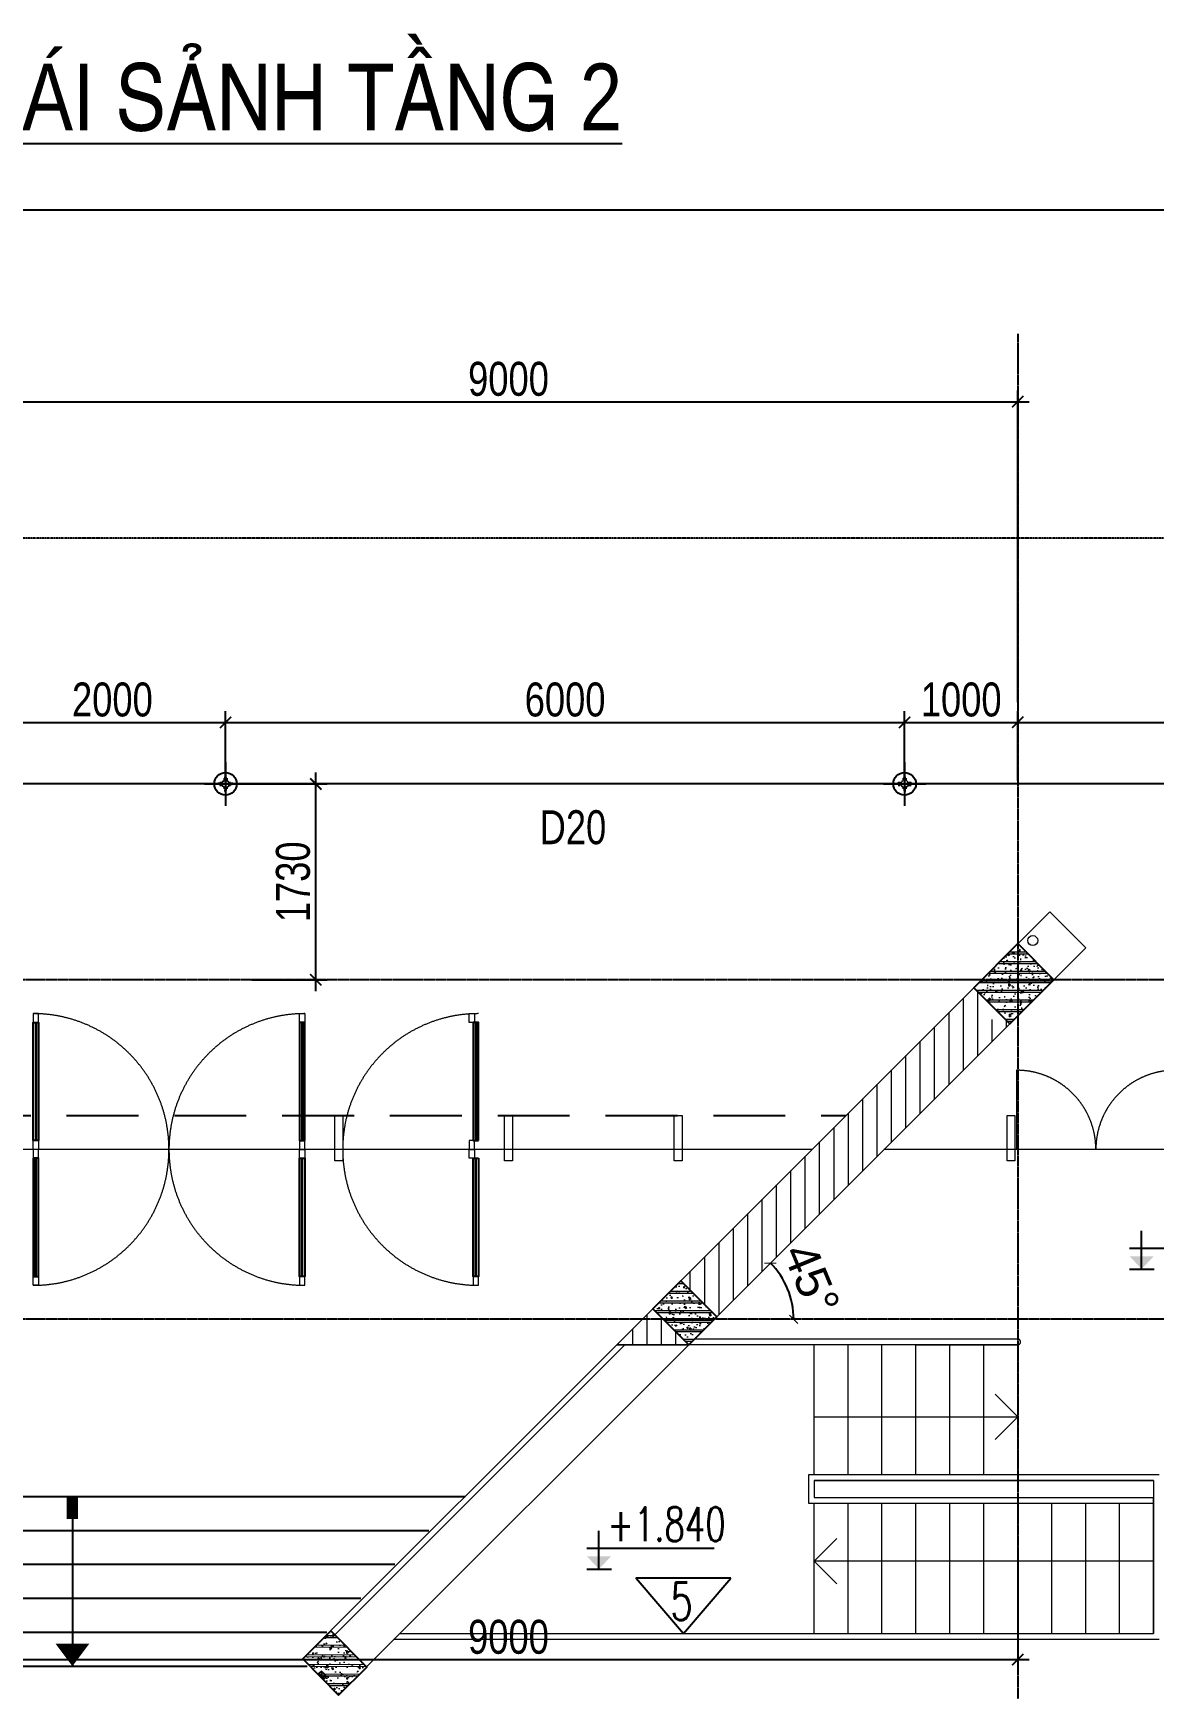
# Model space of a CAD drawing. Extents: x 134921 to 2525442, y -280073 to 23449.
# Drawn here: x 394712 to 404616, y -11590 to 3038 of the extents above; entities that cross this region are included whole.
import ezdxf
from ezdxf.enums import TextEntityAlignment as Align
from ezdxf.xclip import XClip

# ---------------------------------------------------------------- set-up
doc = ezdxf.new("R2010")
doc.units = 0
doc.header["$XCLIPFRAME"] = 2
doc.header["$PDMODE"] = 3
doc.header["$PDSIZE"] = 100
for name, pattern in [('DASH2', [0.375, 0.25, -0.125]), ('DASHED', [0.75, 0.5, -0.25]), ('DASHED2', [9.525, 6.35, -3.175]), ('X_GRID$0$CENTER', [2, 1.25, -0.25, 0.25, -0.25])]:
    doc.linetypes.add(name, pattern=pattern)
doc.layers.get('0').update_dxf_attribs({"linetype": 'CONTINUOUS'})
doc.layers.get('Defpoints').update_dxf_attribs({"linetype": 'CONTINUOUS'})
for name, color, linetype, lineweight in [('A-ARROW', 4, 'CONTINUOUS', 20), ('A-COL', 3, 'CONTINUOUS', 20), ('A-GLAZ', 1, 'CONTINUOUS', 5), ('A-MULLION', 7, 'CONTINUOUS', 20), ('A-STAIRS', 7, 'CONTINUOUS', 20), ('A-WALL', 4, 'CONTINUOUS', 20), ('CDC_HATCH', 251, 'CONTINUOUS', 5), ('CDC_NETTHAY', 7, 'CONTINUOUS', 5), ('CDC_Noithat', 33, 'CONTINUOUS', 9), ('HACTH', 251, 'CONTINUOUS', 9), ('Kinh', 5, 'CONTINUOUS', 13), ('Kitchen_Equipment', 2, 'CONTINUOUS', 0), ('Netcat', 32, 'CONTINUOUS', 18), ('PL01$0$htch', 8, 'CONTINUOUS', 9), ('TEXT', 7, 'CONTINUOUS', 5)]:
    doc.layers.add(name, color=color, linetype=linetype, lineweight=lineweight)
for name, color, linetype in [('A-OVER', 1, 'DASHED2'), ('CDC-BETONG', 2, 'CONTINUOUS'), ('chuyen-chi-tiet', 30, 'CONTINUOUS'), ('dim-kich-thuoc', 6, 'CONTINUOUS'), ('E- ONG PVC', 1, 'DASHED'), ('E-DIM1', 9, 'CONTINUOUS'), ('E-TEXT ONG', 4, 'CONTINUOUS'), ('HATCH', 251, 'CONTINUOUS'), ('HBS-Text1', 2, 'CONTINUOUS'), ('I-DETL-PATT', 252, 'CONTINUOUS'), ('manh', 8, 'CONTINUOUS'), ('PL01$0$col', 5, 'CONTINUOUS'), ('signal', 5, 'CONTINUOUS'), ('SILICONE', 8, 'CONTINUOUS'), ('TE', 7, 'CONTINUOUS'), ('X_GRID$0$A-GRID 1', 253, 'X_GRID$0$CENTER')]:
    doc.layers.add(name, color=color, linetype=linetype)
doc.styles.add('E-TEXT DIM', font='vn_vni.shx', dxfattribs={"width": 0.8})
doc.styles.add('E-TEXT GHI CHU', font='vn_vni.shx', dxfattribs={"width": 0.8})
doc.styles.add('GuideText', font='romans.shx', dxfattribs={"width": 0.75, "bigfont": 'vns.shx'})
doc.styles.add('HBS-TitleText', font='VHARIALN_1.TTF', dxfattribs={"width": 0.75})
doc.styles.add('TEXT', font='VHARIAL_1.TTF')
doc.dimstyles.new('Copy of KT-150', dxfattribs={"dimscale": 150, "dimtxt": 2, "dimasz": 0.5, "dimexe": 0, "dimexo": 0, "dimgap": 0.5, "dimtad": 1, "dimrnd": 5, "dimdsep": 46, "dimtxsty": 'TEXT', "dimblk": 'ARCHTICK', "dimcen": 0, "dimdle": 0.5, "dimclrd": 24, "dimclre": 24, "dimclrt": 7, "dimadec": 0, "dimazin": 0, "dimtfac": 0.005556, "dimtix": 1, "dimtmove": 2, "dimatfit": 3, "dimfxl": 1, "dimtolj": 1, "dimtzin": 0, "dimarcsym": 1})
doc.dimstyles.new('E-DIM1', dxfattribs={"dimtxt": 300, "dimasz": 100, "dimexe": 100, "dimexo": 30, "dimgap": 50, "dimtad": 1, "dimdec": 0, "dimzin": 1, "dimdsep": 46, "dimtxsty": 'E-TEXT DIM', "dimblk": 'ARCHTICK', "dimcen": 2, "dimdle": 100, "dimclrd": 256, "dimclre": 252, "dimclrt": 10, "dimadec": 0, "dimazin": 0, "dimtfac": 1, "dimtdec": 0, "dimtix": 1, "dimtmove": 2, "dimatfit": 3, "dimfxl": 1, "dimtolj": 1, "dimtzin": 1, "dimlwd": -1, "dimlwe": -1, "dimarcsym": 0})

# ---------------------------------------------------------------- blocks, each defined once
blk = doc.blocks.new('PL01$0$X-ColumnGrid-1$0$C550x450')
at = {"layer": 'PL01$0$htch', "ltscale": 5}
h = blk.add_hatch(dxfattribs=at)
h.set_pattern_fill('1BETONG2-BOP', color=256, scale=20, style=0, pattern_type=2)
h.set_pattern_definition([(50, (6684.1, 2216.99), (143.452, -12.5504), [15, -165]), (355, (6684.1, 2217), (-27.7503, 150.4384), [12, -132]), (100.4514, (6696.05, 2215.95), (115.702, 137.888), [12.748, -140.2284]), (46.1842, (6684.1, 2257), (213.448, -33.104), [22.5, -247.5]), (96.6356, (6701.88, 2254.23), (186.9325, 194.8236), [19.122, -210.3426]), (351.1842, (6684.1, 2257), (186.9324, 194.824), [18, -198]), (21, (6704.1, 2246.99), (119.3814, -80.5238), [15, -165]), (226, (6704.1, 2247), (134.3764, -73.108), [12, -132]), (71.4514, (6714.05, 2240.28), (168.0445, 64.506), [12.748, -140.2284]), (67.5, (6684.1, 2216.993), (-31.18324, 58.8749), [0, -130.4, 0, -134, 0, -132.5]), (4.5, (6684.1, 2216.99), (56.6702, 76.02064), [0, -76.4, 0, -127.4, 0, -50.5]), (327.5, (6639.5, 2216.993), (106.7645, -4.51097), [0, -50, 0, -156, 0, -207]), (317.5, (6619.5, 2216.99), (116.6372, 20.021), [0, -65, 0, -103.6, 0, -147]), (315, (6684.1, 2216.99), (60.1041, 60.1041), []), (315, (6684.1, 2241.49), (60.1041, 60.1041), [])])
h.paths.add_polyline_path([(250, 150), (-300, 150), (-300, -300), (250, -300)])
at = {"layer": 'PL01$0$col', "ltscale": 5}
blk.add_lwpolyline([(-300, -300), (250, -300), (250, 150), (-300, 150)], close=True, dxfattribs=at)
blk = doc.blocks.new('PL01$0$X-ColumnGrid-1$0$C3545')
at = {"layer": 'PL01$0$htch', "ltscale": 5}
h = blk.add_hatch(dxfattribs=at)
h.set_pattern_fill('1BETONG2-BOP', color=256, scale=20, style=0, pattern_type=2)
h.set_pattern_definition([(50, (96209.34, 47291.99), (143.452, -12.5504), [15, -165]), (355, (96209.34, 47292), (-27.7503, 150.4384), [12, -132]), (100.4514, (96221.3, 47290.95), (115.702, 137.888), [12.748, -140.2284]), (46.1842, (96209.34, 47332), (213.448, -33.104), [22.5, -247.5]), (96.6356, (96227.13, 47329.23), (186.9325, 194.8236), [19.122, -210.3426]), (351.1842, (96209.34, 47332), (186.9324, 194.824), [18, -198]), (21, (96229.34, 47321.99), (119.3814, -80.5238), [15, -165]), (226, (96229.34, 47322), (134.3764, -73.108), [12, -132]), (71.4514, (96239.29, 47315.28), (168.0445, 64.506), [12.748, -140.2284]), (67.5, (96209.34, 47291.993), (-31.18324, 58.8749), [0, -130.4, 0, -134, 0, -132.5]), (4.5, (96209.34, 47291.99), (56.6702, 76.02064), [0, -76.4, 0, -127.4, 0, -50.5]), (327.5, (96164.74, 47291.993), (106.7645, -4.51097), [0, -50, 0, -156, 0, -207]), (317.5, (96144.74, 47291.99), (116.6372, 20.021), [0, -65, 0, -103.6, 0, -147]), (315, (96209.34, 47291.99), (60.1041, 60.1041), []), (315, (96209.34, 47316.49), (60.1041, 60.1041), [])])
h.paths.add_polyline_path([(89575, 45225), (89225, 45225), (89225, 44775), (89575, 44775)])
at = {"layer": 'CDC-BETONG', "ltscale": 5}
blk.add_lwpolyline([(89225, 44775), (89575, 44775), (89575, 45225), (89225, 45225)], close=True, dxfattribs=at)
blk = doc.blocks.new('PL01$0$X_COLUMN UPPER GROUND')
at = {"layer": 'PL01$0$col'}
for name, p, rotation in [('PL01$0$X-ColumnGrid-1$0$C550x450', (701091, 1259821), 69.08036508370859), ('PL01$0$X-ColumnGrid-1$0$C3545', (709797, 1156356), 69.0803650836409), ('PL01$0$X-ColumnGrid-1$0$C3545', (707793, 1152225), 68.82570963900916)]:
    blk.add_blockref(name, p, dxfattribs=dict(at, rotation=rotation))
blk = doc.blocks.new('szdggh')
for p, q in [((401117, -438593.2), (401690.8, -438593.2)), ((401117, -438687.8), (401227.8, -438687.8))]:
    blk.add_line(p, q)
blk.add_lwpolyline([(401171.7, -438687.8), (401171.7, -438515.1)])
blk.add_solid([(401117, -438629.9), (401226.4, -438629.9), (401171.7, -438687.8)])
blk = doc.blocks.new('duong-doc')
at = {"layer": 'I-DETL-PATT', "ltscale": 2}
for p, q in [((1910297, 1055148), (1922989, 1055148)), ((1919519, 1055148), (1919519, 1053648)), ((1916663, 1054848), (1922668, 1054848)), ((1916663, 1054548), (1922368, 1054548)), ((1916663, 1054248), (1922068, 1054248)), ((1916663, 1053948), (1921768, 1053948)), ((1916663, 1053648), (1921593, 1053648))]:
    blk.add_line(p, q, dxfattribs=at)
at = {"layer": 'I-DETL-PATT', "const_width": 100}
blk.add_lwpolyline([(1919519, 1055148), (1919519, 1054948)], dxfattribs=at)
at = {"layer": 'I-DETL-PATT'}
blk.add_lwpolyline([(1919519, 1053648, 0, 300, 0), (1919519, 1053848, 300, 300, 0)], format="xyseb", dxfattribs=at)
blk = doc.blocks.new('PL01$0$EX-PL01')
at = {"layer": 'HACTH', "linetype": 'ByBlock'}
h = blk.add_hatch(dxfattribs=at)
h.set_pattern_fill('ANSI31', color=256, scale=40, angle=45)
h.set_pattern_definition([(90, (-1833283.59, -978569.01), (-127, 2e-14), [])])
h.paths.add_polyline_path([(-33296, 56836), (-33444, 56957, -0.198912), (-33428, 56919, -1), (-33538, 56919, -0.668179), (-33444, 56957), (-33614, 57154), (-36203, 54566), (-35884, 54247)])
h.paths.add_polyline_path([(-36450, 54318), (-36768, 54000), (-36132, 54000), (-36132, 54000)])
at = {"layer": 'SILICONE'}
h = blk.add_hatch(dxfattribs=at)
h.set_pattern_fill('AR-SAND', color=256, scale=0.1, angle=270)
h.set_pattern_definition([(307.5, (-2157756.67586, -751687.57838), (0.192682376901, 0.006299335811), [0, -0.152, 0, -0.17, 0, -0.1625]), (277.5, (-2157756.67586, -751687.57838), (0.282214606523, -0.176977670527), [0, -0.082, 0, -0.137, 0, -0.0525]), (237.5, (-2157756.67586, -751687.45538), (0.000565905354, -0.311414186175), [0, -0.05, 0, -0.18, 0, -0.235]), (227.5, (-2157756.67586, -751687.45538), (0.087767556493, -0.300612660457), [0, -0.025, 0, -0.118, 0, -0.135])])
h.paths.add_polyline_path([(-39524, 55727), (-39521, 55727), (-39521, 55726, 0.155657), (-39521, 55726), (-39522, 55726, 0.238641), (-39522, 55726), (-39522, 55724, 0.238641), (-39522, 55724), (-39521, 55724, 0.155657), (-39521, 55724), (-39521, 55724), (-39524, 55724, 0.533341)])
h = blk.add_hatch(dxfattribs=at)
h.set_pattern_fill('AR-SAND', color=256, scale=0.1, angle=270)
h.set_pattern_definition([(307.5, (-2156256.67586, -751687.57838), (0.192682376901, 0.006299335811), [0, -0.152, 0, -0.17, 0, -0.1625]), (277.5, (-2156256.67586, -751687.57838), (0.282214606523, -0.176977670527), [0, -0.082, 0, -0.137, 0, -0.0525]), (237.5, (-2156256.67586, -751687.45538), (0.000565905354, -0.311414186175), [0, -0.05, 0, -0.18, 0, -0.235]), (227.5, (-2156256.67586, -751687.45538), (0.087767556493, -0.300612660457), [0, -0.025, 0, -0.118, 0, -0.135])])
h.paths.add_polyline_path([(-38024, 55727), (-38021, 55727), (-38021, 55726, 0.155657), (-38021, 55726), (-38022, 55726, 0.238641), (-38022, 55726), (-38022, 55724, 0.238641), (-38022, 55724), (-38021, 55724, 0.155657), (-38021, 55724), (-38021, 55724), (-38024, 55724, 0.533341)])
at = {"layer": 'A-ARROW', "ltscale": 2}
for points in [[(-33425, 53162), (-33225, 53362), (-33425, 53562)], [(-34825, 52287), (-35025, 52087), (-34825, 51887)]]:
    blk.add_lwpolyline(points, dxfattribs=at)
at = {"layer": 'A-GLAZ', "ltscale": 2}
for p, q in [((-33235, 56425), (-33235, 55725)), ((-35043, 55725), (-52407, 55725)), ((-29850, 55725), (-34407, 55725))]:
    blk.add_line(p, q, dxfattribs=at)
for centre, start, end in [((-33235, 55725), 0, 90), ((-31835, 55725), 90, 180)]:
    blk.add_arc(centre, 700, start, end, dxfattribs=at)
at = {"layer": 'A-MULLION', "ltscale": 2}
for points in [[(-39260, 56025), (-39190, 56025), (-39190, 55625), (-39260, 55625)], [(-37760, 56025), (-37690, 56025), (-37690, 55625), (-37760, 55625)], [(-36260, 56025), (-36190, 56025), (-36190, 55625), (-36260, 55625)], [(-33320, 56025), (-33250, 56025), (-33250, 55625), (-33320, 55625)]]:
    blk.add_lwpolyline(points, close=True, dxfattribs=at)
at = {"layer": 'A-OVER', "ltscale": 100}
blk.add_line((-52107, 56025), (-34743, 56025), dxfattribs=at)
at = {"layer": 'A-STAIRS', "ltscale": 2}
for p, q in [((-39545, 51224), (-36768, 54000)), ((-39283, 51415), (-36697, 54000)), ((-36132, 54000), (-38979, 51153)), ((-36768, 54000), (-36132, 54000)), ((-35025, 52850), (-35025, 54000)), ((-34725, 52850), (-34725, 54000)), ((-34425, 52850), (-34425, 54000)), ((-34125, 52850), (-34125, 54000)), ((-33825, 52850), (-33825, 54000)), ((-33525, 52850), (-33525, 54000)), ((-33225, 52850), (-33225, 54000)), ((-35025, 53362), (-33225, 53362)), ((-35025, 52800), (-32025, 52800)), ((-35025, 52650), (-32025, 52650)), ((-35025, 51450), (-35025, 52600)), ((-34725, 51450), (-34725, 52600)), ((-34725, 51450), (-34725, 52600)), ((-34425, 51450), (-34425, 52600)), ((-34125, 51450), (-34125, 52600)), ((-33825, 51450), (-33825, 52600)), ((-33525, 51450), (-33525, 52600)), ((-33225, 51450), (-33225, 52600)), ((-32925, 51450), (-32925, 52600)), ((-32625, 51450), (-32625, 52600)), ((-32325, 51450), (-32325, 52600)), ((-32025, 52087), (-35025, 52087))]:
    blk.add_line(p, q, dxfattribs=at)
at = {"layer": 'A-WALL', "ltscale": 2}
blk.add_lwpolyline([(-33225, 57543), (-32907, 57225), (-36132, 54000), (-36768, 54000)], close=True, dxfattribs=at)
at = {"layer": 'CDC_HATCH', "linetype": 'Continuous'}
for centre, start, end in [((-41925, 55725), 0, 90), ((-39525, 55725), 90, 180), ((-37990, 55725), 90, 180), ((-41925, 55725), 270, 0), ((-39525, 55725), 180, 270), ((-37990, 55725), 180, 270)]:
    blk.add_arc(centre, 1200, start, end, dxfattribs=at)
at = {"layer": 'CDC_NETTHAY', "linetype": 'Continuous'}
for points in [[(-39524, 55727, -0.533341), (-39524, 55724, -5.47191)], [(-39524, 55727, -0.533341), (-39524, 55724, -5.47191)], [(-38024, 55727, -0.533341), (-38024, 55724, -5.47191)], [(-38024, 55727, -0.533341), (-38024, 55724, -5.47191)]]:
    blk.add_lwpolyline(points, format="xyb", dxfattribs=at)
at = {"layer": 'CDC_Noithat', "ltscale": 20}
for p, q in [((-33225, 54000), (-36132, 54000)), ((-33225, 54050), (-36082, 54050)), ((-34125, 54000), (-33225, 54000)), ((-31975, 52850), (-35075, 52850)), ((-35075, 52850), (-35075, 52600)), ((-32025, 52800), (-35025, 52800)), ((-35025, 52800), (-35025, 52650)), ((-32025, 52800), (-32025, 51450)), ((-35075, 52600), (-32025, 52600)), ((-35025, 52650), (-32025, 52650)), ((-32025, 51450), (-32025, 52650)), ((-38732, 51400), (-31975, 51400)), ((-38682, 51450), (-32025, 51450))]:
    blk.add_line(p, q, dxfattribs=at)
blk.add_arc((-33225, 54025), 25, 270, 90, dxfattribs=at)
at = {"layer": 'HATCH'}
for points in [[(-41925, 55803), (-41925, 56847), (-41877, 56847), (-41877, 55803)], [(-39525, 55803), (-39525, 56847), (-39573, 56847), (-39573, 55803)], [(-37990, 55803), (-37990, 56847), (-38038, 56847), (-38038, 55803)], [(-41925, 55647), (-41925, 54603), (-41877, 54603), (-41877, 55647)], [(-39525, 55647), (-39525, 54603), (-39573, 54603), (-39573, 55647)], [(-37990, 55647), (-37990, 54603), (-38038, 54603), (-38038, 55647)]]:
    blk.add_lwpolyline(points, close=True, dxfattribs=at)
at = {"layer": 'Kinh'}
for p, q in [((-41907, 56847), (-41907, 55803)), ((-41895, 56847), (-41895, 55803)), ((-39555, 56847), (-39555, 55803)), ((-39543, 56847), (-39543, 55803)), ((-38020, 56847), (-38020, 55803)), ((-38008, 56847), (-38008, 55803)), ((-41907, 54603), (-41907, 55647)), ((-41895, 54603), (-41895, 55647)), ((-39555, 54603), (-39555, 55647)), ((-39543, 54603), (-39543, 55647)), ((-38020, 54603), (-38020, 55647)), ((-38008, 54603), (-38008, 55647))]:
    blk.add_line(p, q, dxfattribs=at)
at = {"layer": 'Netcat'}
for points in [[(-41925, 56925), (-41925, 56847), (-41877, 56847), (-41877, 56925)], [(-39525, 56925), (-39525, 56847), (-39573, 56847), (-39573, 56925)], [(-38025, 56925), (-38025, 56847), (-38073, 56847), (-38073, 56925)], [(-41925, 55725), (-41925, 55803), (-41877, 55803), (-41877, 55725)], [(-39525, 55725), (-39525, 55803), (-39573, 55803), (-39573, 55725)], [(-38025, 55725), (-38025, 55803), (-38073, 55803), (-38073, 55725)], [(-41925, 55725), (-41925, 55647), (-41877, 55647), (-41877, 55725)], [(-39525, 55725), (-39525, 55647), (-39573, 55647), (-39573, 55725)], [(-38025, 55725), (-38025, 55647), (-38073, 55647), (-38073, 55725)], [(-41925, 54525), (-41925, 54603), (-41877, 54603), (-41877, 54525)], [(-39525, 54525), (-39525, 54603), (-39573, 54603), (-39573, 54525)], [(-37990, 54525), (-37990, 54603), (-38038, 54603), (-38038, 54525)]]:
    blk.add_lwpolyline(points, close=True, dxfattribs=at)
at = {"layer": 'signal'}
blk.add_lwpolyline([(-35761, 51937), (-36596, 51937), (-36178, 51450), (-35761, 51937)], dxfattribs=at)
at = {"layer": 'SILICONE'}
for p, q in [((-39521, 55724), (-39521, 55724)), ((-39521, 55724), (-39521, 55724)), ((-38021, 55724), (-38021, 55724)), ((-38021, 55724), (-38021, 55724))]:
    blk.add_line(p, q, dxfattribs=at)
at = {"rotation": 335.9196442255319}
blk.add_blockref('PL01$0$X_COLUMN UPPER GROUND', (-1187403, -806866), dxfattribs=at)
at = {"layer": 'Kitchen_Equipment', "linetype": 'ByBlock'}
blk.add_blockref('duong-doc', (-1961097, -1002488), dxfattribs=at)
at = {"layer": 'TE', "linetype": 'Continuous', "xscale": 1.960000000000036, "yscale": 1.960000000000036, "zscale": 1.960000000000036}
for p in [(-818427, 914497), (-823222, 911846)]:
    blk.add_blockref('szdggh', p, dxfattribs=at)
at = {"layer": 'signal', "style": 'GuideText', "width": 0.7}
blk.add_text('5', height=330, dxfattribs=at).set_placement((-36196, 51568), align=Align.CENTER)
at = {"layer": 'TEXT', "style": 'GuideText', "width": 0.7}
blk.add_text('+1.840', height=300, dxfattribs=at).set_placement((-36328, 52265), align=Align.CENTER)
blk = doc.blocks.new('_ArchTick')
at = {"color": 0, "linetype": 'ByBlock', "const_width": 0.15}
blk.add_lwpolyline([(-0.5, -0.5), (0.5, 0.5)], dxfattribs=at)
blk = doc.blocks.new('*D82')
at = {"layer": 'Defpoints', "color": 0, "ltscale": 2, "transparency": 16777216}
for p in [(403413, -218), (394413, -2904), (403413, -2904)]:
    blk.add_point(p, dxfattribs=at)
at = {"layer": 'E-DIM1', "color": 252, "ltscale": 2, "transparency": 16777216}
for p, q in [((394413, -2874), (394413, -118)), ((403413, -2874), (403413, -118))]:
    blk.add_line(p, q, dxfattribs=at)
at = {"layer": 'E-DIM1', "linetype": 'Continuous', "ltscale": 2, "transparency": 16777216}
blk.add_line((394313, -218), (403513, -218), dxfattribs=at)
at = {"layer": 'E-DIM1', "ltscale": 2, "transparency": 16777216, "xscale": 100, "yscale": 100, "zscale": 100, "rotation": 180}
blk.add_blockref('_ArchTick', (394413, -218), dxfattribs=at)
at = {"layer": 'E-DIM1', "ltscale": 2, "transparency": 16777216, "xscale": 100, "yscale": 100, "zscale": 100}
blk.add_blockref('_ArchTick', (403413, -218), dxfattribs=at)
at = {"layer": 'E-DIM1', "color": 10, "ltscale": 2, "transparency": 16777216, "insert": (398913, -18), "char_height": 300, "attachment_point": 5, "style": 'E-TEXT DIM'}
blk.add_mtext('\\A1;9000', dxfattribs=at)
blk = doc.blocks.new('*D95')
at = {"layer": 'Defpoints', "color": 0, "ltscale": 2, "transparency": 16777216}
for p in [(385731, -5325), (384355, -7890), (373166, -8325), (382733, -8323), (412681, -8325)]:
    blk.add_point(p, dxfattribs=at)
at = {"layer": 'E-DIM1', "linetype": 'Continuous', "ltscale": 2, "transparency": 16777216}
blk.add_arc((382731, -8325), 1681, 0, 45, dxfattribs=at)
at = {"layer": 'E-DIM1', "ltscale": 2, "transparency": 16777216, "xscale": 100, "yscale": 100, "zscale": 100}
for p, rotation in [((383920, -7136), 135.0000093092422), ((384412, -8325), 270.0000000000075)]:
    blk.add_blockref('_ArchTick', p, dxfattribs=dict(at, rotation=rotation))
at = {"layer": 'E-DIM1', "color": 10, "ltscale": 2, "transparency": 16777216, "insert": (384469, -7605), "char_height": 300, "attachment_point": 5, "rotation": 292.5, "style": 'E-TEXT DIM'}
blk.add_mtext('\\A1;45°', dxfattribs=at)
blk = doc.blocks.new('*D96')
at = {"layer": 'Defpoints', "color": 0, "transparency": 16777216}
for p in [(403731, -5325), (401409, -8143), (373166, -8325), (412681, -8325), (400506, -8550)]:
    blk.add_point(p, dxfattribs=at)
at = {"layer": 'dim-kich-thuoc', "color": 24, "lineweight": -2, "transparency": 16777216}
blk.add_arc((400731, -8325), 702, 0, 45, dxfattribs=at)
at = {"layer": 'dim-kich-thuoc', "color": 24, "lineweight": -2, "transparency": 16777216, "xscale": 75, "yscale": 75, "zscale": 75}
for p, rotation in [((401227, -7829), 135.0000093092365), ((401433, -8325), 270.0000000000074)]:
    blk.add_blockref('_ArchTick', p, dxfattribs=dict(at, rotation=rotation))
at = {"layer": 'dim-kich-thuoc', "color": 7, "transparency": 16777216, "insert": (401590, -7969), "char_height": 300, "attachment_point": 5, "rotation": 292.5, "style": 'TEXT'}
blk.add_mtext('\\A1;45°', dxfattribs=at)
blk = doc.blocks.new('denhat1')
blk.add_circle((0, 2), 100)
at = {"layer": 'X_GRID$0$A-GRID 1'}
for p, q in [((0, 194), (0, -194)), ((-187, 2), (187, 2))]:
    blk.add_line(p, q, dxfattribs=at)
blk = doc.blocks.new('*D100')
at = {"layer": 'Defpoints', "color": 0, "ltscale": 2, "transparency": 16777216}
for p in [(396490, -3595), (397210, -3595), (396615, -5325)]:
    blk.add_point(p, dxfattribs=at)
at = {"layer": 'E-DIM1', "linetype": 'Continuous', "ltscale": 2, "transparency": 16777216}
blk.add_line((397210, -5425), (397210, -3495), dxfattribs=at)
at = {"layer": 'E-DIM1', "color": 252, "ltscale": 2, "transparency": 16777216}
for p, q in [((396520, -3595), (397310, -3595)), ((396645, -5325), (397310, -5325))]:
    blk.add_line(p, q, dxfattribs=at)
at = {"layer": 'E-DIM1', "ltscale": 2, "transparency": 16777216, "xscale": 100, "yscale": 100, "zscale": 100}
for p, rotation in [((397210, -3595), 90), ((397210, -5325), 270)]:
    blk.add_blockref('_ArchTick', p, dxfattribs=dict(at, rotation=rotation))
at = {"layer": 'E-DIM1', "color": 10, "ltscale": 2, "transparency": 16777216, "insert": (397010, -4460), "char_height": 300, "attachment_point": 5, "rotation": 90, "style": 'E-TEXT DIM'}
blk.add_mtext('\\A1;1730', dxfattribs=at)
blk = doc.blocks.new('*D79')
at = {"layer": 'Defpoints', "color": 0, "ltscale": 2, "transparency": 16777216}
for p in [(394413, -10444), (403413, -10444), (403413, -11332)]:
    blk.add_point(p, dxfattribs=at)
at = {"layer": 'E-DIM1', "color": 252, "ltscale": 2, "transparency": 16777216}
for p, q in [((394413, -10474), (394413, -11432)), ((403413, -10474), (403413, -11432))]:
    blk.add_line(p, q, dxfattribs=at)
at = {"layer": 'E-DIM1', "linetype": 'Continuous', "ltscale": 2, "transparency": 16777216}
blk.add_line((394313, -11332), (403513, -11332), dxfattribs=at)
at = {"layer": 'E-DIM1', "ltscale": 2, "transparency": 16777216, "xscale": 100, "yscale": 100, "zscale": 100, "rotation": 180}
blk.add_blockref('_ArchTick', (394413, -11332), dxfattribs=at)
at = {"layer": 'E-DIM1', "ltscale": 2, "transparency": 16777216, "xscale": 100, "yscale": 100, "zscale": 100}
blk.add_blockref('_ArchTick', (403413, -11332), dxfattribs=at)
at = {"layer": 'E-DIM1', "color": 10, "ltscale": 2, "transparency": 16777216, "insert": (398913, -11132), "char_height": 300, "attachment_point": 5, "style": 'E-TEXT DIM'}
blk.add_mtext('\\A1;9000', dxfattribs=at)
blk = doc.blocks.new('Hop chia 2-3')
for p, q in [((67, 70), (67, 93)), ((113, 139), (136, 139)), ((113, 24), (136, 24)), ((182, 70), (182, 93))]:
    blk.add_line(p, q)
for points in [[(67, 93), (94, 93)], [(67, 70), (94, 70)], [(113, 139), (113, 112)], [(113, 51), (113, 24)], [(136, 139), (136, 112)], [(136, 51), (136, 24)], [(155, 93), (182, 93)], [(155, 70), (182, 70)]]:
    blk.add_lwpolyline(points)
blk.add_circle((125, 81), 32.5)
blk = doc.blocks.new('*D109')
at = {"layer": 'Defpoints', "color": 0, "ltscale": 2, "transparency": 16777216}
for p in [(396413, -3051), (394413, -3595), (396413, -3595)]:
    blk.add_point(p, dxfattribs=at)
at = {"layer": 'E-DIM1', "linetype": 'Continuous', "ltscale": 2, "transparency": 16777216}
blk.add_line((394313, -3051), (396513, -3051), dxfattribs=at)
at = {"layer": 'E-DIM1', "color": 252, "ltscale": 2, "transparency": 16777216}
for p, q in [((394413, -3565), (394413, -2951)), ((396413, -3565), (396413, -2951))]:
    blk.add_line(p, q, dxfattribs=at)
at = {"layer": 'E-DIM1', "ltscale": 2, "transparency": 16777216, "xscale": 100, "yscale": 100, "zscale": 100, "rotation": 180}
blk.add_blockref('_ArchTick', (394413, -3051), dxfattribs=at)
at = {"layer": 'E-DIM1', "ltscale": 2, "transparency": 16777216, "xscale": 100, "yscale": 100, "zscale": 100}
blk.add_blockref('_ArchTick', (396413, -3051), dxfattribs=at)
at = {"layer": 'E-DIM1', "color": 10, "ltscale": 2, "transparency": 16777216, "insert": (395413, -2851), "char_height": 300, "attachment_point": 5, "style": 'E-TEXT DIM'}
blk.add_mtext('\\A1;2000', dxfattribs=at)
blk = doc.blocks.new('*D110')
at = {"layer": 'Defpoints', "color": 0, "ltscale": 2, "transparency": 16777216}
for p in [(402413, -3051), (396413, -3595), (402413, -3595)]:
    blk.add_point(p, dxfattribs=at)
at = {"layer": 'E-DIM1', "linetype": 'Continuous', "ltscale": 2, "transparency": 16777216}
blk.add_line((396313, -3051), (402513, -3051), dxfattribs=at)
at = {"layer": 'E-DIM1', "color": 252, "ltscale": 2, "transparency": 16777216}
for p, q in [((396413, -3565), (396413, -2951)), ((402413, -3565), (402413, -2951))]:
    blk.add_line(p, q, dxfattribs=at)
at = {"layer": 'E-DIM1', "ltscale": 2, "transparency": 16777216, "xscale": 100, "yscale": 100, "zscale": 100, "rotation": 180}
blk.add_blockref('_ArchTick', (396413, -3051), dxfattribs=at)
at = {"layer": 'E-DIM1', "ltscale": 2, "transparency": 16777216, "xscale": 100, "yscale": 100, "zscale": 100}
blk.add_blockref('_ArchTick', (402413, -3051), dxfattribs=at)
at = {"layer": 'E-DIM1', "color": 10, "ltscale": 2, "transparency": 16777216, "insert": (399413, -2851), "char_height": 300, "attachment_point": 5, "style": 'E-TEXT DIM'}
blk.add_mtext('\\A1;6000', dxfattribs=at)
blk = doc.blocks.new('*D111')
at = {"layer": 'Defpoints', "color": 0, "ltscale": 2, "transparency": 16777216}
for p in [(403413, -3051), (402413, -3595), (403413, -3595)]:
    blk.add_point(p, dxfattribs=at)
at = {"layer": 'E-DIM1', "linetype": 'Continuous', "ltscale": 2, "transparency": 16777216}
blk.add_line((402313, -3051), (403513, -3051), dxfattribs=at)
at = {"layer": 'E-DIM1', "color": 252, "ltscale": 2, "transparency": 16777216}
for p, q in [((402413, -3565), (402413, -2951)), ((403413, -3565), (403413, -2951))]:
    blk.add_line(p, q, dxfattribs=at)
at = {"layer": 'E-DIM1', "ltscale": 2, "transparency": 16777216, "xscale": 100, "yscale": 100, "zscale": 100, "rotation": 180}
blk.add_blockref('_ArchTick', (402413, -3051), dxfattribs=at)
at = {"layer": 'E-DIM1', "ltscale": 2, "transparency": 16777216, "xscale": 100, "yscale": 100, "zscale": 100}
blk.add_blockref('_ArchTick', (403413, -3051), dxfattribs=at)
at = {"layer": 'E-DIM1', "color": 10, "ltscale": 2, "transparency": 16777216, "insert": (402913, -2851), "char_height": 300, "attachment_point": 5, "style": 'E-TEXT DIM'}
blk.add_mtext('\\A1;1000', dxfattribs=at)
blk = doc.blocks.new('*D112')
at = {"layer": 'Defpoints', "color": 0, "ltscale": 2, "transparency": 16777216}
for p in [(408413, -3051), (403413, -3595), (408413, -3595)]:
    blk.add_point(p, dxfattribs=at)
at = {"layer": 'E-DIM1', "linetype": 'Continuous', "ltscale": 2, "transparency": 16777216}
blk.add_line((403313, -3051), (408513, -3051), dxfattribs=at)
at = {"layer": 'E-DIM1', "color": 252, "ltscale": 2, "transparency": 16777216}
for p, q in [((403413, -3565), (403413, -2951)), ((408413, -3565), (408413, -2951))]:
    blk.add_line(p, q, dxfattribs=at)
at = {"layer": 'E-DIM1', "ltscale": 2, "transparency": 16777216, "xscale": 100, "yscale": 100, "zscale": 100, "rotation": 180}
blk.add_blockref('_ArchTick', (403413, -3051), dxfattribs=at)
at = {"layer": 'E-DIM1', "ltscale": 2, "transparency": 16777216, "xscale": 100, "yscale": 100, "zscale": 100}
blk.add_blockref('_ArchTick', (408413, -3051), dxfattribs=at)
at = {"layer": 'E-DIM1', "color": 10, "ltscale": 2, "transparency": 16777216, "insert": (405913, -2851), "char_height": 300, "attachment_point": 5, "style": 'E-TEXT DIM'}
blk.add_mtext('\\A1;5000', dxfattribs=at)
blk = doc.blocks.new('De am dat dung')
for p, q in [((-32.5, 40), (32.5, 0)), ((-32.5, 0), (32.5, 40))]:
    blk.add_line(p, q)
blk.add_lwpolyline([(-32.5, 40), (32.5, 40), (32.5, 0), (-32.5, 0)], close=True)

msp = doc.modelspace()

# ---------------------------------------------------------------- linework, layer by layer
at = {"layer": 'A-COL'}
msp.add_lwpolyline([(403412.96, -5006.526), (403695.803, -4723.683), (404014, -5041.88), (403731.159, -5324.724)], close=True, dxfattribs=at)
at = {"layer": 'chuyen-chi-tiet', "linetype": 'DASH2', "ltscale": 5}
msp.add_lwpolyline([(374787.753, 1477.067), (410569.675, 1477.067, -0.414213562), (411069.675, 977.067), (411069.675, -15696.459, -0.414213562), (410569.675, -16196.459), (374787.753, -16196.459, -0.414213562), (374287.753, -15696.459), (374287.753, 977.067, -0.414213562)], format="xyb", close=True, dxfattribs=at)
at = {"layer": 'E- ONG PVC', "ltscale": 10}
msp.add_line((408413.044, -3594.546), (378413.044, -3594.546), dxfattribs=at)
at = {"layer": 'manh', "linetype": 'DASH2', "ltscale": 10}
msp.add_lwpolyline([(409637.96, -4699.724), (409637.96, -1424.724), (376187.96, -1424.724)], dxfattribs=at)
at = {"layer": 'TEXT'}
msp.add_circle((403545.407, -4979.338), 44.55, dxfattribs=at)
at = {"layer": 'X_GRID$0$A-GRID 1', "ltscale": 10}
for p, q in [((403412.96, 381.221), (403412.96, -12080.492)), ((412681.283, -5324.724), (373165.572, -5324.724)), ((412681.283, -8324.724), (373165.572, -8324.724))]:
    msp.add_line(p, q, dxfattribs=at)

# ---------------------------------------------------------------- block references
for p in [(396412.96, -3596.091), (402412.96, -3596.091)]:
    msp.add_blockref('denhat1', p)
at = {"layer": 'E- ONG PVC'}
for name, p, rotation in [('Hop chia 2-3', (396288.11, -3675.885), 0.0003557744733281698), ('Hop chia 2-3', (402288.194, -3675.885), 0.0003557744733281698), ('De am dat dung', (397253.153, -11484.531), 314.7457096390104)]:
    msp.add_blockref(name, p, dxfattribs=dict(at, rotation=rotation))
at = {"layer": 'manh'}
ref = msp.add_blockref('PL01$0$EX-PL01', (436637.96, -62549.724), dxfattribs=at)
XClip(ref).set_block_clipping_path([(-61850.2069655688, 64026.7909720901), (-26068.2850005854, 64026.7909720901), (-25568.2850005854, 63526.7909720901), (-25568.2850005854, 46853.2654497535), (-26068.2850005854, 46353.2654497535), (-61850.2069655688, 46353.2654497535), (-62350.2069655688, 46853.2654497535), (-62350.2069655688, 63526.7909720901)])

# ---------------------------------------------------------------- texts
at = {"layer": 'E-TEXT ONG', "linetype": 'Continuous', "style": 'E-TEXT GHI CHU', "width": 0.8}
msp.add_text('D20 ', height=300, rotation=0.0003558, dxfattribs=at).set_placement((399188.032, -4127.508))
at = {"layer": 'HBS-Text1', "style": 'HBS-TitleText'}
msp.add_text('%%UMÆt b»ng §I èNG  ®Ìn m¸i s¶nh tÇng 2', height=588, dxfattribs=at).set_placement((392953.164, 2474.776), align=Align.MIDDLE_CENTER)

# ---------------------------------------------------------------- dimensions: what is measured, and where the dimension line sits
at = {"layer": 'dim-kich-thuoc'}
dim = msp.add_angular_dim_2l(base=(401408.8, -8143.151), line1=((403731.158, -5324.724), (400506.159, -8549.724)), line2=((412681.283, -8324.724), (373165.572, -8324.724)), dimstyle='Copy of KT-150', override={"dimfxl": 30, "dimfxlon": 1}, dxfattribs=at)
dim.commit()
dim.dimension.update_dxf_attribs({"geometry": '*D96', "text_midpoint": (401589.539, -7969.171)})
at = {"layer": 'E-DIM1', "ltscale": 2}
for base, p1, p2, picture, middle in [((403412.96, -217.961), (394412.96, -2904.252), (403412.96, -2904.252), '*D82', (398912.96, -17.961)), ((396412.96, -3051.45), (394412.96, -3594.546), (396412.96, -3594.546), '*D109', (395412.96, -2851.45)), ((402412.96, -3051.45), (396412.96, -3594.546), (402412.96, -3594.546), '*D110', (399412.96, -2851.45)), ((403412.96, -3051.45), (402412.96, -3594.546), (403412.96, -3594.546), '*D111', (402912.96, -2851.45)), ((408412.96, -3051.45), (403412.96, -3594.546), (408412.96, -3594.546), '*D112', (405912.96, -2851.45)), ((403412.96, -11331.6), (394412.96, -10444.346), (403412.96, -10444.346), '*D79', (398912.96, -11131.6))]:
    dim = msp.add_linear_dim(base=base, p1=p1, p2=p2, dimstyle='E-DIM1', dxfattribs=at)
    dim.commit()
    dim.dimension.update_dxf_attribs({"geometry": picture, "text_midpoint": middle})
dim = msp.add_linear_dim(base=(397210.424, -3594.546), p1=(396614.526, -5324.724), p2=(396489.973, -3594.546), angle=90, dimstyle='E-DIM1', dxfattribs=at)
dim.commit()
dim.dimension.update_dxf_attribs({"geometry": '*D100', "text_midpoint": (397010.424, -4459.635)})
dim = msp.add_angular_dim_2l(base=(384354.676, -7889.704), line1=((385731.158, -5324.724), (382732.57, -8323.313)), line2=((412681.283, -8324.724), (373165.572, -8324.724)), dimstyle='E-DIM1', dxfattribs=at)
dim.commit()
dim.dimension.update_dxf_attribs({"geometry": '*D95', "text_midpoint": (384468.781, -7604.977)})

doc.saveas('drawing.dxf')
